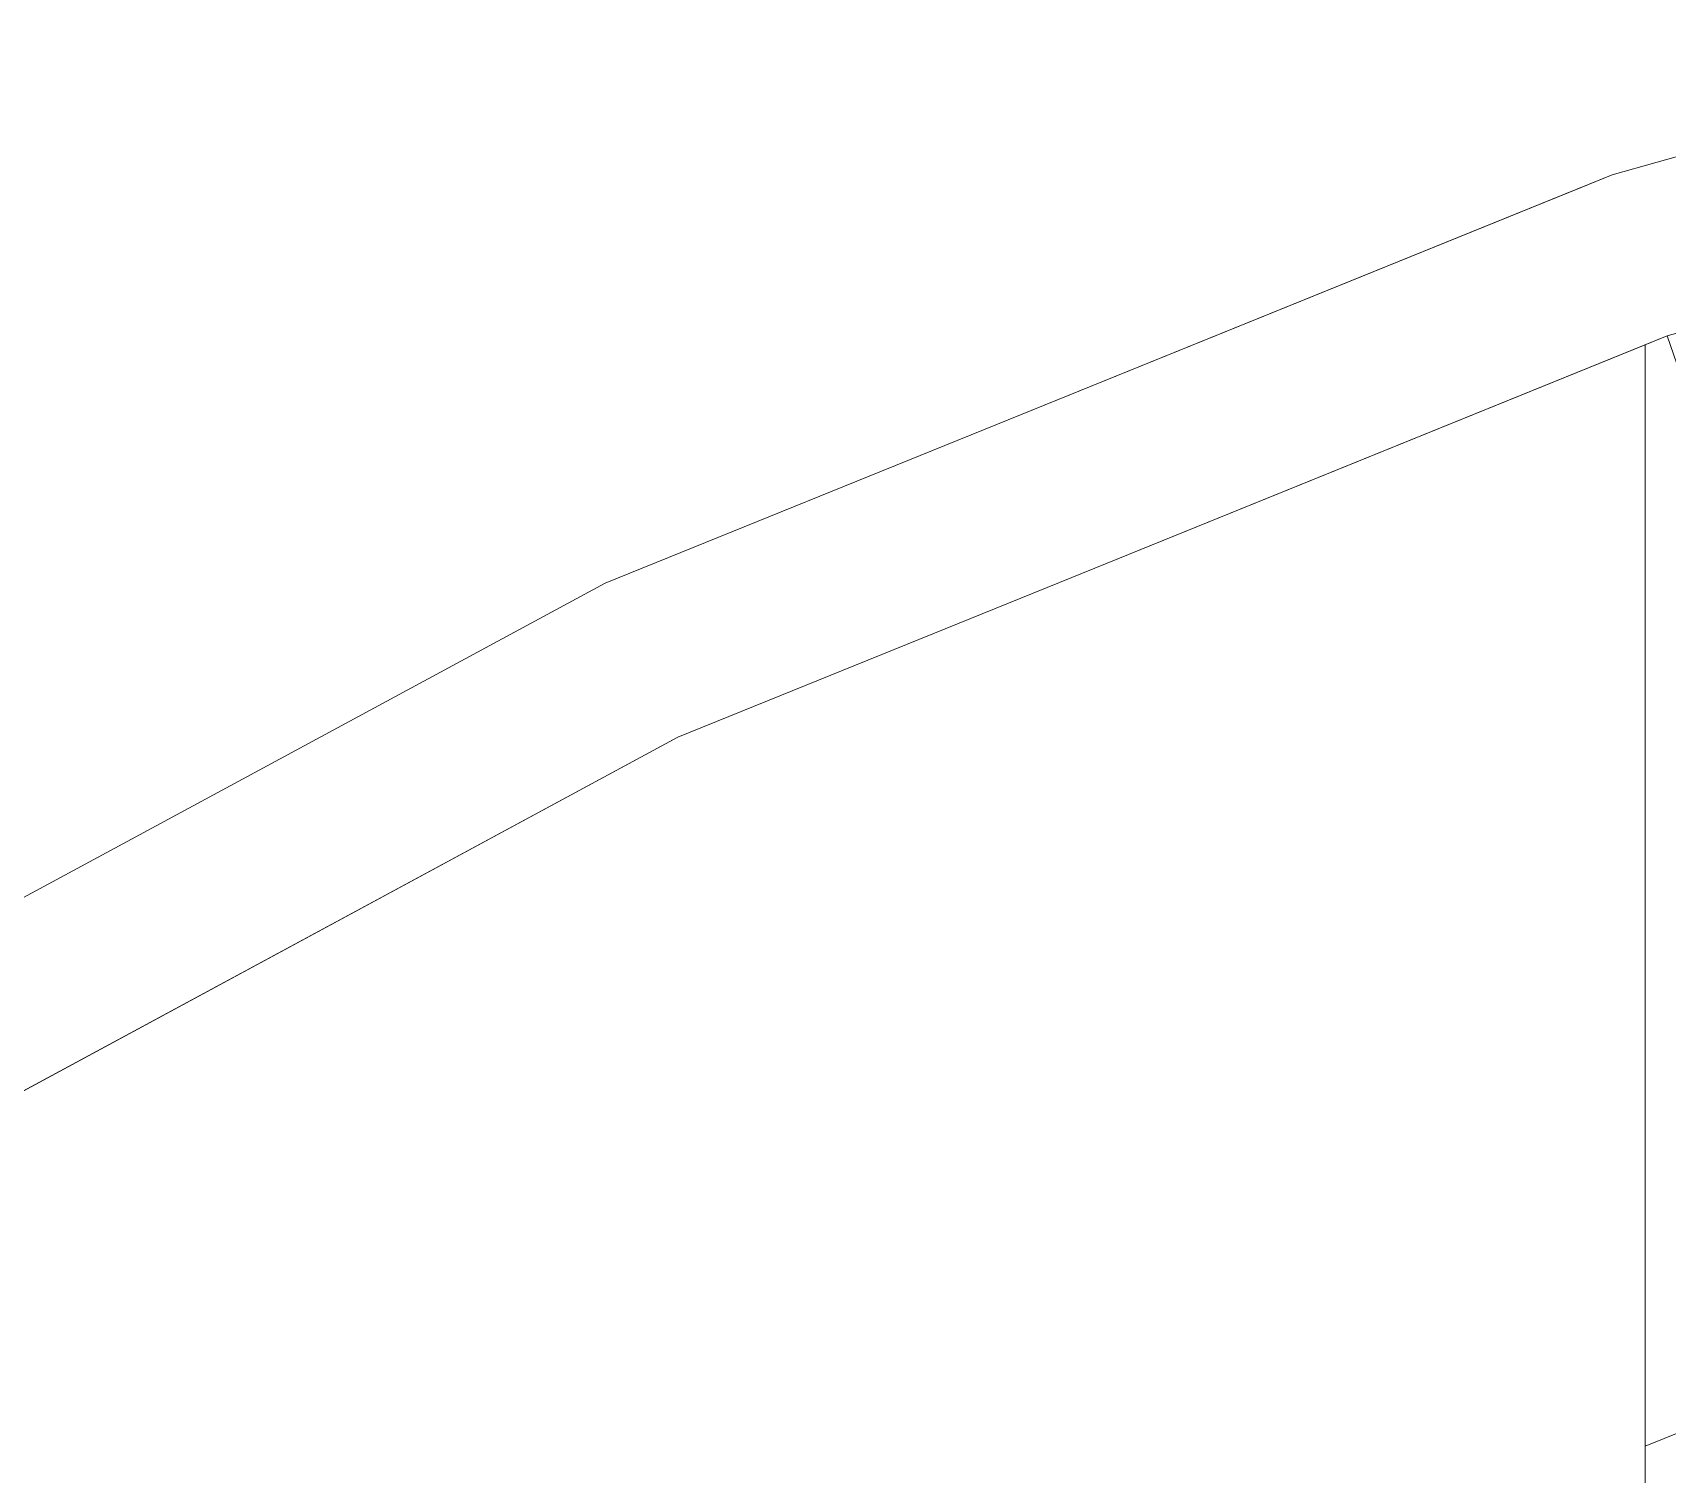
# Model space of a CAD drawing. Header units: inches. Extents: x -827 to 154, y -802 to 207.
# Drawn here: x -111.958 to -111.358, y -164.498 to -163.969 of the extents above; entities that cross this region are included whole.
import ezdxf

# ---------------------------------------------------------------- set-up
doc = ezdxf.new("R2010")
doc.units = ezdxf.units.IN
doc.header["$MEASUREMENT"] = 0
doc.layers.add('Layer0', color=7, linetype='Continuous', lineweight=9)
doc.layers.add('Shop_Sabre_RC-8_CNC_Router_skp', color=8, linetype='Continuous', lineweight=9)

# ---------------------------------------------------------------- blocks, each defined once
blk = doc.blocks.new('Shop_Sabre_RC-8_CNC_Router_skp_102-402841-Level 1')
at = {"layer": 'Layer0'}
for p, q in [((3.60195, 4.02448), (3.60195, 0.7259)), ((3.60195, 0.7259), (3.60195, 4.02448)), ((3.60195, 0.7259), (3.47196, 0.67317)), ((3.47196, 0.67317), (3.60195, 0.7259)), ((3.60195, 0.7259), (3.60195, 0.52354)), ((3.60195, 0.7259), (3.60195, 0.32122)), ((3.60195, 0.52354), (3.60195, 0.7259)), ((3.59376, 0.3179), (3.47196, 0.67317)), ((3.95731, 0.46536), (4.30245, 0.65188)), ((4.30245, 0.65188), (3.95731, 0.46536)), ((4.1596, 0.50364), (4.3352, 0.59853)), ((4.3352, 0.59853), (4.1596, 0.50364)), ((3.60195, 0.32122), (3.60195, 0.52354)), ((3.60195, 0.52354), (3.60195, 0.32122)), ((3.98399, 0.40874), (4.1596, 0.50364)), ((4.1596, 0.50364), (3.98399, 0.40874)), ((3.95731, 0.46536), (3.81251, 0.40663)), ((3.95731, 0.46536), (3.81251, 0.40663)), ((3.83601, 0.34871), (3.98399, 0.40874)), ((3.98399, 0.40874), (3.83601, 0.34871)), ((3.81251, 0.40663), (3.59376, 0.3179)), ((3.81251, 0.40663), (3.60195, 0.32122)), ((3.60195, 0.32122), (3.81251, 0.40663)), ((3.83601, 0.34871), (3.61406, 0.25869)), ((3.62545, 0.2633), (3.83601, 0.34871)), ((3.83601, 0.34871), (3.62545, 0.2633)), ((3.59376, 0.3179), (3.60195, 0.32122)), ((3.59376, 0.3179), (3.60195, 0.32122)), ((3.59376, 0.3179), (3.60195, 0.32122)), ((3.21621, 0.21127), (3.59376, 0.3179)), ((3.42918, 0.20647), (3.61406, 0.25869)), ((3.61406, 0.25869), (3.42918, 0.20647)), ((3.61406, 0.25869), (3.62545, 0.2633)), ((3.61406, 0.25869), (3.62545, 0.2633))]:
    blk.add_line(p, q, dxfattribs=at)
blk = doc.blocks.new('Shop_Sabre_RC-8_CNC_Router_skp_99-402838-Level 1')
blk.add_blockref('Shop_Sabre_RC-8_CNC_Router_skp_102-402841-Level 1', (0, 0))
blk = doc.blocks.new('Shop_Sabre_RC-8_CNC_Router_skp_97-402836-Level 1')
blk.add_blockref('Shop_Sabre_RC-8_CNC_Router_skp_99-402838-Level 1', (0, 0))
blk = doc.blocks.new('Shop_Sabre_RC-8_CNC_Router_skp_79-402818-Level 1')
blk.add_blockref('Shop_Sabre_RC-8_CNC_Router_skp_97-402836-Level 1', (1.51743, 6.24073))
blk = doc.blocks.new('Shop_Sabre_RC-8_CNC_Router_skp_1-402740-Level 1')
blk.add_blockref('Shop_Sabre_RC-8_CNC_Router_skp_79-402818-Level 1', (41.85104, 24.85755))
blk = doc.blocks.new('Shop_Sabre_RC-8_CNC_Router_skp-402726-Level 1')
blk.add_blockref('Shop_Sabre_RC-8_CNC_Router_skp_1-402740-Level 1', (0, 0))

msp = doc.modelspace()

# ---------------------------------------------------------------- block references
at = {"layer": 'Shop_Sabre_RC-8_CNC_Router_skp', "color": 7, "rotation": 180}
msp.add_blockref('Shop_Sabre_RC-8_CNC_Router_skp-402726-Level 1', (-64.395614, -132.663924), dxfattribs=at)

doc.saveas('drawing.dxf')
